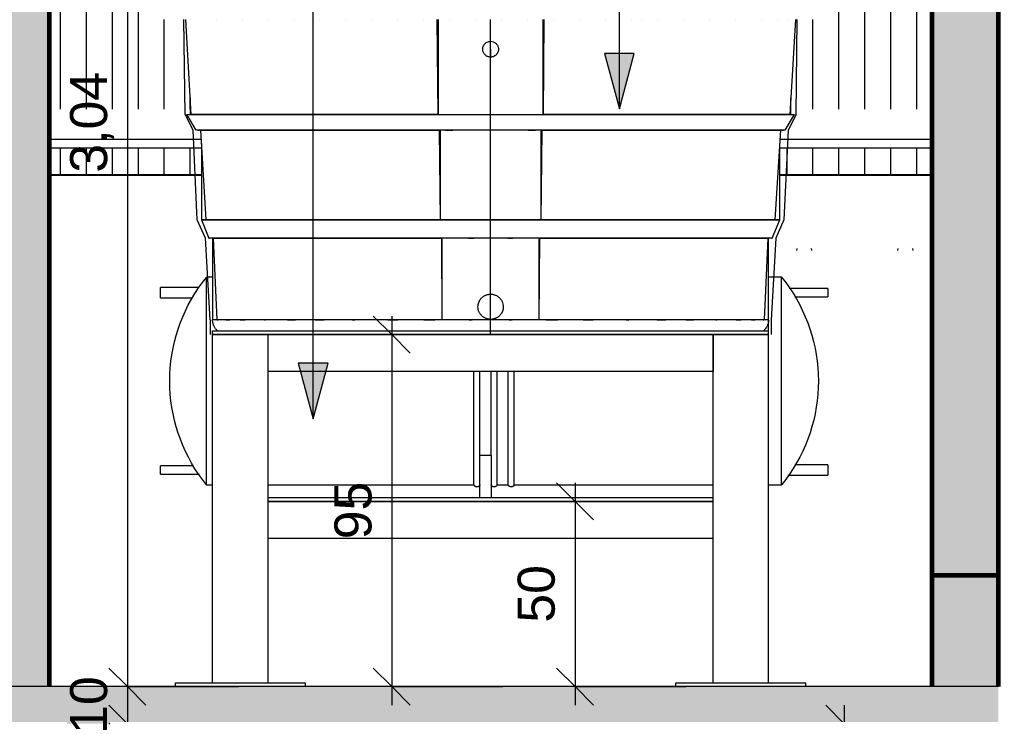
# Model space of a CAD drawing. Header units: millimetres. Extents: x -23833 to 62003, y -3000 to 6760.
# Drawn here: x -19220 to -16580, y 2925 to 4800 of the extents above; entities that cross this region are included whole.
import ezdxf

# ---------------------------------------------------------------- set-up
doc = ezdxf.new("R2010")
doc.units = ezdxf.units.MM
for name, color, linetype, lineweight in [('A-ANNO-DIMS', 211, 'Continuous', 9), ('A-ANNO-DIMS-50', 211, 'Continuous', 9), ('A-DETL-GENF', 92, 'Continuous', 9), ('A-DETL-THIN', 151, 'Continuous', 9), ('A-GENM', 13, 'Continuous', 9), ('A-GLAZ-CURT', 52, 'Continuous', 9), ('A-GLAZ-CWMG', 51, 'Continuous', 9), ('A-ROOF-PATT', 132, 'Continuous', 9), ('A-WALL', 113, 'Continuous', 25), ('A-WALL-PATT', 111, 'Continuous', 25), ('G-ANNO-TEXT', 231, 'Continuous', 9), ('P-PIPE', 3, 'Continuous', 9), ('P-SANR-FIXT', 6, 'Continuous', 9)]:
    doc.layers.add(name, color=color, linetype=linetype, lineweight=lineweight)
doc.styles.add('@Arial Unicode MS', font='ARIALUNI.TTF', dxfattribs={"height": 100})
doc.dimstyles.new('CRT_-__Metros_-_Linha_de_chamada_3_5_mm', dxfattribs={"dimscale": 304.8, "dimtxt": 100.584485, "dimasz": 0.328084, "dimexe": 0.164042, "dimexo": 0.0625, "dimgap": 0.082021, "dimtad": 1, "dimdec": 0, "dimlfac": 0.1, "dimdsep": 46, "dimtxsty": '@Arial Unicode MS', "dimblk1": 'OBLIQUE', "dimblk2": 'OBLIQUE', "dimsah": 1, "dimcen": 0.09, "dimdle": 0.164042, "dimazin": 0, "dimtfac": 1, "dimtdec": 4, "dimtix": 1, "dimtmove": 0, "dimatfit": 3, "dimfxl": 0.984252, "dimfxlon": 1, "dimtvp": 1, "dimtolj": 1, "dimtzin": 0, "dimarcsym": 2})
doc.dimstyles.new('CRT_-__Metros_-_Linha_de_chamada_3_5_mm_1', dxfattribs={"dimscale": 304.8, "dimtxt": 100.584485, "dimasz": 0.328084, "dimexe": 0.164042, "dimexo": 0.0625, "dimgap": 0.082021, "dimtad": 1, "dimlfac": 0.001, "dimrnd": 0.01, "dimzin": 0, "dimdsep": 46, "dimtxsty": '@Arial Unicode MS', "dimblk1": 'OBLIQUE', "dimblk2": 'OBLIQUE', "dimsah": 1, "dimcen": 0.09, "dimdle": 0.164042, "dimazin": 0, "dimtfac": 1, "dimtdec": 4, "dimtix": 1, "dimtmove": 0, "dimatfit": 3, "dimfxl": 0.984252, "dimfxlon": 1, "dimtvp": 1, "dimtolj": 1, "dimtzin": 0, "dimarcsym": 2})
doc.dimstyles.new('CRT_-__Metros_-_Linha_de_chamada_3_5_mm_2', dxfattribs={"dimscale": 304.8, "dimtxt": 100.584485, "dimasz": 0.328084, "dimexe": 0.164042, "dimexo": 0.0625, "dimgap": 0.082021, "dimtad": 1, "dimlfac": 0.001, "dimrnd": 0.01, "dimzin": 0, "dimdsep": 46, "dimtxsty": '@Arial Unicode MS', "dimblk1": 'OBLIQUE', "dimblk2": 'OBLIQUE', "dimsah": 1, "dimcen": 0.09, "dimdle": 0.164042, "dimazin": 0, "dimtfac": 1, "dimtdec": 4, "dimtix": 1, "dimtmove": 2, "dimatfit": 3, "dimfxl": 0.984252, "dimfxlon": 1, "dimtvp": 1, "dimtolj": 1, "dimtzin": 0, "dimarcsym": 2})

# ---------------------------------------------------------------- blocks, each defined once
blk = doc.blocks.new('CRT_HDR_CXD_Caixa d_água Tigre-completa - Caixa com Tampa - 1500 L-2524380-A')
at = {"layer": 'P-SANR-FIXT'}
for p, q in [((-18774, 4544), (-18776.8, 4800)), ((-18757.2, 4544), (-18772, 4800)), ((-18094.6, 4800), (-18092, 4544)), ((-18090.3, 4544), (-18090.3, 4800)), ((-17949.7, 4544), (-17949.7, 4800)), ((-17809, 4800), (-17809, 4544)), ((-17807.3, 4544), (-17804.7, 4800)), ((-17543.7, 4800), (-17543.4, 4800)), ((-17175.5, 4800), (-17175.5, 4800)), ((-17127.3, 4800), (-17142.1, 4544)), ((-17125.3, 4544), (-17122.5, 4800)), ((-17949.7, 4698.8), (-17949.7, 4741.3)), ((-18759.7, 4589), (-18759.7, 4544)), ((-17139.7, 4544), (-17139.7, 4589)), ((-18752, 4502), (-18774, 4544)), ((-18769.7, 4544), (-18744.7, 4502)), ((-18769.7, 4544), (-18757.2, 4544)), ((-18765.2, 4544), (-18763.9, 4544)), ((-18757.2, 4544), (-18092, 4544)), ((-18092, 4544), (-18757.2, 4544)), ((-18750.2, 4544), (-18741.8, 4544)), ((-18716.8, 4544), (-18708.2, 4544)), ((-18662.6, 4544), (-18649.3, 4544)), ((-18605, 4544), (-18582.9, 4544)), ((-18534.7, 4544), (-18509.8, 4544)), ((-18445, 4544), (-18428.9, 4544)), ((-18340.6, 4544), (-18315.4, 4544)), ((-18245.1, 4544), (-18211.2, 4544)), ((-18141.8, 4544), (-18108.3, 4544)), ((-18092, 4544), (-17949.7, 4544)), ((-18012.1, 4544), (-17995.4, 4544)), ((-17949.7, 4544), (-17807.3, 4544)), ((-17949.7, 4502), (-17949.7, 4544)), ((-17903.9, 4544), (-17887.2, 4544)), ((-17807.3, 4544), (-17142.1, 4544)), ((-17142.1, 4544), (-17807.3, 4544)), ((-17791, 4544), (-17757.5, 4544)), ((-17688.1, 4544), (-17654.3, 4544)), ((-17583.7, 4544), (-17558.7, 4544)), ((-17470.4, 4544), (-17454.3, 4544)), ((-17389.5, 4544), (-17364.6, 4544)), ((-17316.4, 4544), (-17294.3, 4544)), ((-17250, 4544), (-17236.7, 4544)), ((-17191.1, 4544), (-17182.5, 4544)), ((-17157.5, 4544), (-17149.1, 4544)), ((-17154.7, 4502), (-17129.7, 4544)), ((-17125.3, 4544), (-17147.3, 4502)), ((-17142.1, 4544), (-17129.7, 4544)), ((-17135.4, 4544), (-17134.1, 4544)), ((-18741, 4260), (-18752, 4502)), ((-18744.4, 4502), (-18744.4, 4502)), ((-18732.6, 4502), (-18743.3, 4502)), ((-18739.6, 4502), (-18735.3, 4502)), ((-18087.7, 4502), (-18732.6, 4502)), ((-18732.6, 4502), (-18087.7, 4502)), ((-18732.6, 4502), (-18717.8, 4260)), ((-18677.1, 4502), (-18663.8, 4502)), ((-18628.5, 4502), (-18610.1, 4502)), ((-18562.7, 4502), (-18546.9, 4502)), ((-18474.4, 4502), (-18455.8, 4502)), ((-18392.1, 4502), (-18363.4, 4502)), ((-18298.9, 4502), (-18270.3, 4502)), ((-17949.7, 4502), (-18087.7, 4502)), ((-18085.1, 4260), (-18087.7, 4502)), ((-18085.1, 4260), (-18085.1, 4502)), ((-18071.1, 4502), (-18051.1, 4502)), ((-17811.6, 4502), (-17949.7, 4502)), ((-17949.7, 4260), (-17949.7, 4502)), ((-17848.2, 4502), (-17828.2, 4502)), ((-17811.6, 4502), (-17814.2, 4260)), ((-17814.2, 4502), (-17814.2, 4260)), ((-17166.7, 4502), (-17811.6, 4502)), ((-17811.6, 4502), (-17166.7, 4502)), ((-17629, 4502), (-17600.4, 4502)), ((-17535.9, 4502), (-17507.2, 4502)), ((-17443.5, 4502), (-17424.9, 4502)), ((-17352.4, 4502), (-17336.6, 4502)), ((-17289.2, 4502), (-17270.8, 4502)), ((-17235.5, 4502), (-17222.2, 4502)), ((-17181.5, 4260), (-17166.7, 4502)), ((-17156, 4502), (-17166.7, 4502)), ((-17164, 4502), (-17159.7, 4502)), ((-17147.3, 4502), (-17158.3, 4260)), ((-17154.9, 4502), (-17154.9, 4502)), ((-18729.7, 4466), (-18729.7, 4260)), ((-17169.7, 4260), (-17169.7, 4466)), ((-18719, 4210), (-18741, 4260)), ((-18729.7, 4260), (-18709.7, 4210)), ((-18729.5, 4260), (-18729.5, 4260)), ((-18717.8, 4260), (-18728.3, 4260)), ((-18728.3, 4260), (-18717.8, 4260)), ((-18724.7, 4260), (-18720.1, 4260)), ((-18085.1, 4260), (-18717.8, 4260)), ((-18717.8, 4260), (-18085.1, 4260)), ((-18663.4, 4260), (-18650.3, 4260)), ((-18615.7, 4260), (-18597.7, 4260)), ((-18551.1, 4260), (-18535.6, 4260)), ((-18464.5, 4260), (-18446.3, 4260)), ((-18383.8, 4260), (-18355.6, 4260)), ((-18292.3, 4260), (-18264.3, 4260)), ((-18017.7, 4260), (-18085.1, 4260)), ((-18085.1, 4260), (-18017.6, 4260)), ((-18068.8, 4260), (-18049.2, 4260)), ((-17949.7, 4260), (-18017.6, 4260)), ((-18017.6, 4260), (-17949.7, 4260)), ((-17881.7, 4260), (-17949.7, 4260)), ((-17949.7, 4260), (-17881.7, 4260)), ((-17949.7, 4210), (-17949.7, 4260)), ((-17881.7, 4260), (-17814.2, 4260)), ((-17814.2, 4260), (-17881.6, 4260)), ((-17850.1, 4260), (-17830.5, 4260)), ((-17181.5, 4260), (-17814.2, 4260)), ((-17814.2, 4260), (-17181.5, 4260)), ((-17635.1, 4260), (-17607, 4260)), ((-17543.7, 4260), (-17515.5, 4260)), ((-17453, 4260), (-17434.8, 4260)), ((-17363.7, 4260), (-17348.2, 4260)), ((-17301.6, 4260), (-17283.6, 4260)), ((-17249, 4260), (-17235.9, 4260)), ((-17189.7, 4210), (-17169.7, 4260)), ((-17171, 4260), (-17181.5, 4260)), ((-17181.5, 4260), (-17171, 4260)), ((-17158.3, 4260), (-17180.3, 4210)), ((-17179.2, 4260), (-17174, 4260)), ((-17171, 4260), (-17171, 4260)), ((-17169.9, 4260), (-17169.9, 4260)), ((-18706.6, 3990), (-18719, 4210)), ((-18709.6, 4210), (-18708.9, 4210)), ((-18698.1, 4210), (-18708.4, 4210)), ((-18699.7, 4210), (-18699.7, 3990)), ((-18678.9, 4210), (-18698.1, 4210)), ((-18698.1, 4210), (-18678.9, 4210)), ((-18698.1, 4210), (-18688.3, 3990)), ((-18697, 4210), (-18694.7, 4210)), ((-18650.6, 4210), (-18678.9, 4210)), ((-18678.9, 4210), (-18650.6, 4210)), ((-18673.1, 4210), (-18662.8, 4210)), ((-18613.8, 4210), (-18650.6, 4210)), ((-18650.6, 4210), (-18613.8, 4210)), ((-18634.2, 4210), (-18620.8, 4210)), ((-18568.7, 4210), (-18613.8, 4210)), ((-18613.8, 4210), (-18568.7, 4210)), ((-18516.1, 4210), (-18568.7, 4210)), ((-18568.7, 4210), (-18516.1, 4210)), ((-18567.8, 4210), (-18565.3, 4210)), ((-18456.4, 4210), (-18516.1, 4210)), ((-18516.1, 4210), (-18456.4, 4210)), ((-18504.7, 4210), (-18483.4, 4210)), ((-18390.5, 4210), (-18456.4, 4210)), ((-18456.4, 4210), (-18390.5, 4210)), ((-18429, 4210), (-18404.7, 4210)), ((-18319.2, 4210), (-18390.5, 4210)), ((-18390.5, 4210), (-18319.2, 4210)), ((-18327.8, 4210), (-18320.6, 4210)), ((-18243.3, 4210), (-18319.2, 4210)), ((-18319.2, 4210), (-18243.3, 4210)), ((-18163.8, 4210), (-18243.3, 4210)), ((-18243.3, 4210), (-18163.8, 4210)), ((-18230.3, 4210), (-18202.9, 4210)), ((-18081.6, 4210), (-18163.8, 4210)), ((-18163.8, 4210), (-18081.6, 4210)), ((-18132.6, 4210), (-18101.7, 4210)), ((-17949.7, 4210), (-18081.6, 4210)), ((-18079.9, 3990), (-18081.6, 4210)), ((-18079.9, 3990), (-18079.9, 4210)), ((-18009, 4210), (-17996.1, 4210)), ((-17817.7, 4210), (-17949.7, 4210)), ((-17949.7, 3990), (-17949.7, 4210)), ((-17903.2, 4210), (-17890.3, 4210)), ((-17817.7, 4210), (-17819.4, 3990)), ((-17819.4, 4210), (-17819.4, 3990)), ((-17735.5, 4210), (-17817.7, 4210)), ((-17817.7, 4210), (-17735.5, 4210)), ((-17797.6, 4210), (-17766.7, 4210)), ((-17656, 4210), (-17735.5, 4210)), ((-17735.5, 4210), (-17656, 4210)), ((-17696.4, 4210), (-17669, 4210)), ((-17580.2, 4210), (-17656, 4210)), ((-17656, 4210), (-17580.1, 4210)), ((-17508.8, 4210), (-17580.1, 4210)), ((-17580.1, 4210), (-17508.8, 4210)), ((-17578.7, 4210), (-17571.5, 4210)), ((-17442.9, 4210), (-17508.8, 4210)), ((-17508.8, 4210), (-17442.9, 4210)), ((-17494.6, 4210), (-17470.3, 4210)), ((-17383.3, 4210), (-17442.9, 4210)), ((-17442.9, 4210), (-17383.2, 4210)), ((-17415.9, 4210), (-17394.6, 4210)), ((-17330.6, 4210), (-17383.2, 4210)), ((-17383.2, 4210), (-17330.6, 4210)), ((-17334.3, 4210), (-17331.6, 4210)), ((-17285.5, 4210), (-17330.6, 4210)), ((-17330.6, 4210), (-17285.5, 4210)), ((-17248.7, 4210), (-17285.5, 4210)), ((-17285.5, 4210), (-17248.7, 4210)), ((-17278.5, 4210), (-17265.1, 4210)), ((-17220.4, 4210), (-17248.7, 4210)), ((-17248.7, 4210), (-17220.4, 4210)), ((-17236.5, 4210), (-17226.2, 4210)), ((-17201.2, 4210), (-17220.4, 4210)), ((-17220.4, 4210), (-17201.2, 4210)), ((-17211, 3990), (-17201.2, 4210)), ((-17204.6, 4210), (-17202.3, 4210)), ((-17190.9, 4210), (-17201.2, 4210)), ((-17199.7, 3990), (-17199.7, 4210)), ((-17180.3, 4210), (-17192.4, 3990)), ((-17190.5, 4210), (-17189.7, 4210)), ((-18706.6, 3990), (-18706.6, 3950)), ((-18699.1, 3990), (-18699.7, 3990)), ((-18699.2, 3990), (-18698.9, 3990)), ((-18697.5, 3990), (-18698.4, 3990)), ((-18688.3, 3990), (-18696.8, 3990)), ((-18669.3, 3990), (-18688.3, 3990)), ((-18669.3, 3990), (-18688.3, 3990)), ((-18688, 3990), (-18684.9, 3990)), ((-18641.4, 3990), (-18669.3, 3990)), ((-18641.4, 3990), (-18669.3, 3990)), ((-18663.5, 3990), (-18653.4, 3990)), ((-18605, 3990), (-18641.4, 3990)), ((-18605, 3990), (-18641.4, 3990)), ((-18625.2, 3990), (-18612, 3990)), ((-18560.6, 3990), (-18605, 3990)), ((-18560.6, 3990), (-18605, 3990)), ((-18508.6, 3990), (-18560.6, 3990)), ((-18508.6, 3990), (-18560.6, 3990)), ((-18559.6, 3990), (-18556.9, 3990)), ((-18449.7, 3990), (-18508.6, 3990)), ((-18449.7, 3990), (-18508.6, 3990)), ((-18497.4, 3990), (-18476.3, 3990)), ((-18384.7, 3990), (-18449.7, 3990)), ((-18384.7, 3990), (-18449.7, 3990)), ((-18422.7, 3990), (-18398.7, 3990)), ((-18314.3, 3990), (-18384.7, 3990)), ((-18314.3, 3990), (-18384.7, 3990)), ((-18322.8, 3990), (-18315.7, 3990)), ((-18239.4, 3990), (-18314.3, 3990)), ((-18239.4, 3990), (-18314.3, 3990)), ((-18161, 3990), (-18239.4, 3990)), ((-18161, 3990), (-18239.4, 3990)), ((-18226.6, 3990), (-18199.6, 3990)), ((-18079.9, 3990), (-18161, 3990)), ((-18079.9, 3990), (-18160.9, 3990)), ((-18130.2, 3990), (-18099.7, 3990)), ((-18001.9, 3990), (-18079.9, 3990)), ((-18007.9, 3990), (-17999.5, 3990)), ((-17978.7, 3990), (-18002, 3990)), ((-17949.7, 3990), (-17978.7, 3990)), ((-17920.6, 3990), (-17949.7, 3990)), ((-17949.7, 3950), (-17949.7, 3990)), ((-17897.3, 3990), (-17920.6, 3990)), ((-17899.8, 3990), (-17891.4, 3990)), ((-17819.4, 3990), (-17897.4, 3990)), ((-17738.4, 3990), (-17819.4, 3990)), ((-17738.4, 3990), (-17819.4, 3990)), ((-17799.6, 3990), (-17769.1, 3990)), ((-17659.9, 3990), (-17738.4, 3990)), ((-17659.9, 3990), (-17738.3, 3990)), ((-17699.7, 3990), (-17672.7, 3990)), ((-17585, 3990), (-17659.9, 3990)), ((-17585, 3990), (-17659.9, 3990)), ((-17514.6, 3990), (-17585, 3990)), ((-17514.6, 3990), (-17585, 3990)), ((-17584.2, 3990), (-17576.5, 3990)), ((-17449.6, 3990), (-17514.6, 3990)), ((-17449.6, 3990), (-17514.6, 3990)), ((-17500.6, 3990), (-17476.6, 3990)), ((-17390.7, 3990), (-17449.6, 3990)), ((-17390.7, 3990), (-17449.6, 3990)), ((-17423, 3990), (-17401.9, 3990)), ((-17338.7, 3990), (-17390.7, 3990)), ((-17294.3, 3990), (-17390.7, 3990)), ((-17342.4, 3990), (-17339.7, 3990)), ((-17294.3, 3990), (-17338.7, 3990)), ((-17257.9, 3990), (-17294.3, 3990)), ((-17257.9, 3990), (-17294.3, 3990)), ((-17287.3, 3990), (-17274.1, 3990)), ((-17230, 3990), (-17257.9, 3990)), ((-17230, 3990), (-17257.9, 3990)), ((-17245.9, 3990), (-17235.8, 3990)), ((-17211, 3990), (-17230, 3990)), ((-17211, 3990), (-17230, 3990)), ((-17214.4, 3990), (-17212.1, 3990)), ((-17202.5, 3990), (-17211, 3990)), ((-17200.9, 3990), (-17201.8, 3990)), ((-17200.4, 3990), (-17200.2, 3990)), ((-17199.7, 3990), (-17200.2, 3990)), ((-17192.4, 3990), (-17192.4, 3950)), ((-18658.7, 3950), (-18659.6, 3950)), ((-17237.6, 3950.1), (-17239.2, 3950))]:
    blk.add_line(p, q, dxfattribs=at)
at = {"layer": 'P-SANR-FIXT', "flags": 128}
for points in [[(-18686.1, 3960), (-18687.2, 3961), (-18688.3, 3962.1), (-18689.4, 3963.3), (-18690.5, 3964.5), (-18691.5, 3965.8), (-18692.4, 3967.1), (-18693.3, 3968.4), (-18694.1, 3969.8), (-18694.9, 3971.1), (-18695.7, 3972.6), (-18696.3, 3974), (-18696.9, 3975.5), (-18697.5, 3977), (-18698, 3978.5), (-18698.4, 3980.1), (-18698.8, 3981.6), (-18699.1, 3983.2), (-18699.3, 3984.8), (-18699.5, 3986.4), (-18699.6, 3988), (-18699.6, 3989.6), (-18699.7, 3990)], [(-17199.7, 3990), (-17199.7, 3988.4), (-17199.8, 3986.8), (-17199.9, 3985.2), (-17200.2, 3983.6), (-17200.4, 3982.1), (-17200.8, 3980.5), (-17201.2, 3978.9), (-17201.7, 3977.4), (-17202.2, 3975.9), (-17202.8, 3974.4), (-17203.5, 3973), (-17204.2, 3971.5), (-17204.9, 3970.1), (-17205.8, 3968.8), (-17206.6, 3967.4), (-17207.6, 3966.1), (-17208.5, 3964.8), (-17209.6, 3963.6), (-17210.7, 3962.4), (-17211.8, 3961.3), (-17213, 3960.2)], [(-17240.6, 3950), (-17239.7, 3950), (-17239.7, 3950)]]:
    blk.add_lwpolyline(points, dxfattribs=at)
at = {"layer": 'P-SANR-FIXT'}
for points, knots in [([(-17949.7, 4698.8), (-17950.9, 4698.8), (-17953.4, 4699), (-17956.9, 4699.9), (-17960.3, 4701.5), (-17963.4, 4703.6), (-17966, 4706.3), (-17968.2, 4709.3), (-17969.7, 4712.7), (-17970.6, 4715.9), (-17970.9, 4718.6), (-17970.9, 4721.7), (-17970.3, 4725.5), (-17968.9, 4729.2), (-17967.4, 4731.8), (-17966, 4733.7), (-17964.3, 4735.4), (-17962.1, 4737.4), (-17957.3, 4740.3), (-17952.9, 4741.2), (-17949.7, 4741.3)], [0, 0, 0, 0, 0.055556, 0.111111, 0.166667, 0.222222, 0.277778, 0.333333, 0.388889, 0.444444, 0.479167, 0.513889, 0.583333, 0.652778, 0.6875, 0.722222, 0.756944, 0.791667, 0.861111, 1, 1, 1, 1]), ([(-17949.7, 4741.3), (-17947.1, 4741.2), (-17943.5, 4740.6), (-17939, 4738.5), (-17935.9, 4736.4), (-17933.3, 4733.7), (-17931.1, 4730.7), (-17929.6, 4727.3), (-17928.7, 4724.1), (-17928.4, 4721.4), (-17928.4, 4718.3), (-17929, 4714.5), (-17930.4, 4710.8), (-17931.9, 4708.2), (-17933.3, 4706.3), (-17934.9, 4704.6), (-17937.2, 4702.6), (-17942, 4699.7), (-17946.4, 4698.8), (-17949.7, 4698.8)], [0, 0, 0, 0, 0.111111, 0.166667, 0.222222, 0.277778, 0.333333, 0.388889, 0.444444, 0.479167, 0.513889, 0.583333, 0.652778, 0.6875, 0.722222, 0.756944, 0.791667, 0.861111, 1, 1, 1, 1]), ([(-17983.7, 4025), (-17983.6, 4027.1), (-17983.3, 4031.1), (-17981.8, 4036.7), (-17979.7, 4041.2), (-17977.5, 4044.5), (-17975.7, 4046.9), (-17973.7, 4049), (-17971.5, 4051.1), (-17969.2, 4052.9), (-17966.7, 4054.5), (-17964.1, 4055.8), (-17961.3, 4057), (-17958.4, 4057.9), (-17955.3, 4058.6), (-17951.9, 4059), (-17948.1, 4059), (-17944.5, 4058.7), (-17939.7, 4057.7), (-17934.9, 4055.8), (-17930.8, 4053.3), (-17927.8, 4051.1), (-17925, 4048.5), (-17921.9, 4044.9), (-17917.2, 4037.2), (-17915.7, 4030.1), (-17915.7, 4025)], [0, 0, 0, 0, 0.055556, 0.111111, 0.166667, 0.194444, 0.222222, 0.25, 0.277778, 0.305556, 0.333333, 0.361111, 0.388889, 0.416667, 0.444444, 0.479167, 0.513889, 0.548611, 0.583333, 0.652778, 0.6875, 0.722222, 0.756944, 0.791667, 0.861111, 1, 1, 1, 1]), ([(-17915.7, 4025), (-17915.7, 4022.9), (-17916, 4018.9), (-17917.5, 4013.3), (-17919.6, 4008.8), (-17921.8, 4005.4), (-17923.6, 4003.1), (-17925.6, 4001), (-17927.8, 3998.9), (-17930.2, 3997.1), (-17932.6, 3995.5), (-17935.2, 3994.2), (-17938, 3993), (-17940.9, 3992.1), (-17944, 3991.4), (-17947.4, 3991), (-17951.2, 3991), (-17954.9, 3991.3), (-17959.6, 3992.3), (-17964.4, 3994.2), (-17968.5, 3996.7), (-17971.5, 3998.9), (-17974.3, 4001.5), (-17977.4, 4005.2), (-17982.1, 4012.8), (-17983.6, 4019.9), (-17983.7, 4025)], [0, 0, 0, 0, 0.055556, 0.111111, 0.166667, 0.194444, 0.222222, 0.25, 0.277778, 0.305556, 0.333333, 0.361111, 0.388889, 0.416667, 0.444444, 0.479167, 0.513889, 0.548611, 0.583333, 0.652778, 0.6875, 0.722222, 0.756944, 0.791667, 0.861111, 1, 1, 1, 1])]:
    blk.add_open_spline(points, degree=3, knots=knots, dxfattribs=at)
blk = doc.blocks.new('Torneira Boia - Agua Fria - MEP -Tigre - 1_2_-2524115-A')
at = {"layer": 'P-SANR-FIXT'}
for p, q in [((-17949.7, 4720), (-17949.7, 4702.4)), ((-17949.7, 4702.4), (-17949.7, 4698.8))]:
    blk.add_line(p, q, dxfattribs=at)
blk = doc.blocks.new('Adaptador com Registro - Agua Fria_Soldavel - MEP - Tigre - Standard-3278880-A')
at = {"layer": 'P-PIPE'}
blk.add_line((-17949.650772, 4025), (-17949.650772, 4083.55), dxfattribs=at)
blk = doc.blocks.new('CRT_HDR_AQC_Boiler-completo - Boiler 300 Litros-3281018-A')
at = {"layer": 'P-SANR-FIXT', "color": 55}
for p, q in [((-18699, 4104.6), (-18716, 4104.6)), ((-18716, 3544.6), (-18716, 4104.6)), ((-17164.6, 4104.6), (-17199.6, 4104.6)), ((-17199.6, 3544.6), (-17199.6, 4104.6)), ((-17164.6, 3544.6), (-17164.6, 4104.6)), ((-18735.4, 4077), (-18840.3, 4077)), ((-18840.3, 4063), (-18840.3, 4077)), ((-17040.3, 4074), (-17144.1, 4074)), ((-17040.3, 4074), (-17144.1, 4074)), ((-17040.3, 4074), (-17040.3, 4073.6)), ((-17040.3, 4073.6), (-17040.3, 4072.5)), ((-17040.3, 4072.5), (-17040.3, 4070.8)), ((-17040.3, 4072.5), (-17040.3, 4070.8)), ((-17040.3, 4070.8), (-17040.3, 4068.5)), ((-17040.3, 4070.8), (-17040.3, 4068.5)), ((-17040.3, 4068.5), (-17040.3, 4065.9)), ((-17040.3, 4068.5), (-17040.3, 4065.9)), ((-18840.3, 4049), (-18840.3, 4063)), ((-18840.3, 4049), (-18753.4, 4049)), ((-17128.5, 4052), (-17040.3, 4052)), ((-17128.5, 4052), (-17040.3, 4052)), ((-17040.3, 4065.8), (-17040.3, 4063)), ((-17040.3, 4065.8), (-17040.3, 4063)), ((-17040.3, 4063), (-17040.3, 4060.2)), ((-17040.3, 4063), (-17040.3, 4060.2)), ((-17040.3, 4060.2), (-17040.3, 4057.5)), ((-17040.3, 4060.2), (-17040.3, 4057.5)), ((-17040.3, 4057.5), (-17040.3, 4055.2)), ((-17040.3, 4057.5), (-17040.3, 4055.2)), ((-17040.3, 4055.2), (-17040.3, 4053.5)), ((-17040.3, 4055.2), (-17040.3, 4053.5)), ((-17040.3, 4053.5), (-17040.3, 4052.4)), ((-17040.3, 4052.4), (-17040.3, 4052)), ((-17994.6, 3544.6), (-17994.6, 3850)), ((-17978.4, 3622.7), (-17978.4, 3850)), ((-17948.4, 3622.7), (-17948.4, 3850)), ((-17932.2, 3544.6), (-17932.2, 3850)), ((-17902.2, 3544.6), (-17902.2, 3850)), ((-17886, 3544.6), (-17886, 3850)), ((-17978.4, 3510), (-17978.4, 3623.7)), ((-17948.4, 3623.7), (-17978.4, 3623.7)), ((-17948.4, 3623.7), (-17948.4, 3510)), ((-18750.8, 3595.5), (-18840.3, 3595.5)), ((-18840.3, 3584.5), (-18840.3, 3595.5)), ((-17040.3, 3598.5), (-17128.3, 3598.5)), ((-17040.3, 3598.5), (-17040.3, 3584.5)), ((-18840.3, 3573.5), (-18840.3, 3584.5)), ((-18840.3, 3573.5), (-18735.2, 3573.5)), ((-17147.6, 3570.5), (-17040.3, 3570.5)), ((-17040.3, 3584.5), (-17040.3, 3570.5)), ((-18716, 3544.6), (-18699.7, 3544.6)), ((-18549.7, 3544.6), (-17994.6, 3544.6)), ((-17932.2, 3544.6), (-17902.2, 3544.6)), ((-17886, 3544.6), (-17349.7, 3544.6)), ((-17199.6, 3544.6), (-17199.7, 3544.3)), ((-17199.6, 3544.6), (-17164.6, 3544.6))]:
    blk.add_line(p, q, dxfattribs=at)
at = {"layer": 'P-SANR-FIXT', "color": 55, "flags": 128}
for points in [[(-18815.3, 3824.6), (-18814.9, 3842.4), (-18813.9, 3860.2), (-18812.1, 3877.9), (-18809.6, 3895.5), (-18806.4, 3913), (-18802.6, 3930.3), (-18798, 3947.5), (-18792.7, 3964.5), (-18786.8, 3981.2), (-18780.2, 3997.8), (-18773, 4014), (-18765.1, 4029.9), (-18756.5, 4045.5), (-18747.4, 4060.8), (-18737.7, 4075.7), (-18727.3, 4090.1), (-18716.4, 4104.2), (-18716, 4104.6)], [(-17200.2, 4106.2), (-17200.1, 4105.9), (-17199.9, 4105.6), (-17199.8, 4105.3), (-17199.7, 4105), (-17199.6, 4104.7), (-17199.6, 4104.6)], [(-17164.6, 4104.6), (-17153.6, 4090.6), (-17143.3, 4076.2), (-17133.5, 4061.3), (-17124.4, 4046.1), (-17115.8, 4030.5), (-17107.9, 4014.5), (-17100.6, 3998.3), (-17094, 3981.8), (-17088.1, 3965.1), (-17082.8, 3948.1), (-17078.2, 3930.9), (-17074.3, 3913.6), (-17071.1, 3896.1), (-17068.6, 3878.5), (-17066.8, 3860.8), (-17065.7, 3843), (-17065.3, 3825.3), (-17065.3, 3824.6)], [(-18716, 3544.6), (-18727, 3558.7), (-18737.3, 3573.1), (-18747.1, 3588), (-18756.2, 3603.2), (-18764.8, 3618.8), (-18772.7, 3634.7), (-18780, 3651), (-18786.6, 3667.5), (-18792.5, 3684.2), (-18797.8, 3701.2), (-18802.4, 3718.4), (-18806.3, 3735.7), (-18809.5, 3753.2), (-18812, 3770.8), (-18813.8, 3788.5), (-18814.9, 3806.3), (-18815.3, 3824), (-18815.3, 3824.6)], [(-17065.3, 3824.6), (-17065.7, 3806.9), (-17066.7, 3789.1), (-17068.5, 3771.4), (-17071, 3753.8), (-17074.2, 3736.3), (-17078, 3719), (-17082.6, 3701.8), (-17087.9, 3684.8), (-17093.8, 3668), (-17100.4, 3651.5), (-17107.6, 3635.3), (-17115.5, 3619.4), (-17124.1, 3603.8), (-17133.2, 3588.5), (-17142.9, 3573.6), (-17153.3, 3559.2), (-17164.2, 3545.1), (-17164.6, 3544.6)], [(-17978.4, 3544.6), (-17978.5, 3544.3), (-17978.6, 3544), (-17978.8, 3543.7), (-17978.9, 3543.4), (-17979.1, 3543.1), (-17979.2, 3542.8), (-17979.4, 3542.5), (-17979.6, 3542.2), (-17979.8, 3542), (-17980, 3541.7), (-17980.3, 3541.4), (-17980.5, 3541.2), (-17980.8, 3541), (-17981, 3540.7), (-17981.3, 3540.5), (-17981.6, 3540.3), (-17981.8, 3540.1), (-17982.1, 3539.9), (-17982.4, 3539.8), (-17982.7, 3539.6), (-17983, 3539.5), (-17983.3, 3539.3), (-17983.7, 3539.2), (-17984, 3539.1), (-17984.3, 3539), (-17984.6, 3538.9), (-17985, 3538.9), (-17985.3, 3538.8), (-17985.6, 3538.8), (-17986, 3538.7), (-17986.3, 3538.7), (-17986.7, 3538.7), (-17987, 3538.7), (-17987.3, 3538.8), (-17987.7, 3538.8), (-17988, 3538.9), (-17988.3, 3538.9), (-17988.7, 3539), (-17989, 3539.1), (-17989.3, 3539.2), (-17989.6, 3539.3), (-17990, 3539.5), (-17990.3, 3539.6), (-17990.6, 3539.8), (-17990.9, 3539.9), (-17991.2, 3540.1), (-17991.4, 3540.3), (-17991.7, 3540.5), (-17992, 3540.7), (-17992.2, 3541), (-17992.5, 3541.2), (-17992.7, 3541.4), (-17992.9, 3541.7), (-17993.2, 3541.9), (-17993.4, 3542.2), (-17993.6, 3542.5), (-17993.7, 3542.8), (-17993.9, 3543.1), (-17994.1, 3543.4), (-17994.2, 3543.7), (-17994.4, 3544), (-17994.5, 3544.3), (-17994.6, 3544.6), (-17994.6, 3544.6)], [(-17932.2, 3544.6), (-17932.3, 3544.3), (-17932.4, 3544), (-17932.6, 3543.7), (-17932.7, 3543.4), (-17932.9, 3543.1), (-17933, 3542.8), (-17933.2, 3542.5), (-17933.4, 3542.2), (-17933.6, 3542), (-17933.8, 3541.7), (-17934.1, 3541.4), (-17934.3, 3541.2), (-17934.6, 3541), (-17934.8, 3540.7), (-17935.1, 3540.5), (-17935.4, 3540.3), (-17935.6, 3540.1), (-17935.9, 3539.9), (-17936.2, 3539.8), (-17936.5, 3539.6), (-17936.8, 3539.5), (-17937.1, 3539.3), (-17937.5, 3539.2), (-17937.8, 3539.1), (-17938.1, 3539), (-17938.4, 3538.9), (-17938.8, 3538.9), (-17939.1, 3538.8), (-17939.4, 3538.8), (-17939.8, 3538.7), (-17940.1, 3538.7), (-17940.5, 3538.7), (-17940.8, 3538.7), (-17941.1, 3538.8), (-17941.5, 3538.8), (-17941.8, 3538.9), (-17942.1, 3538.9), (-17942.5, 3539), (-17942.8, 3539.1), (-17943.1, 3539.2), (-17943.4, 3539.3), (-17943.8, 3539.5), (-17944.1, 3539.6), (-17944.4, 3539.8), (-17944.7, 3539.9), (-17945, 3540.1), (-17945.2, 3540.3), (-17945.5, 3540.5), (-17945.8, 3540.7), (-17946, 3541), (-17946.3, 3541.2), (-17946.5, 3541.4), (-17946.7, 3541.7), (-17947, 3541.9), (-17947.2, 3542.2), (-17947.4, 3542.5), (-17947.5, 3542.8), (-17947.7, 3543.1), (-17947.9, 3543.4), (-17948, 3543.7), (-17948.2, 3544), (-17948.3, 3544.3), (-17948.4, 3544.6)], [(-17886, 3544.6), (-17886.1, 3544.3), (-17886.2, 3544), (-17886.4, 3543.7), (-17886.5, 3543.4), (-17886.7, 3543.1), (-17886.8, 3542.8), (-17887, 3542.5), (-17887.2, 3542.2), (-17887.4, 3542), (-17887.6, 3541.7), (-17887.9, 3541.4), (-17888.1, 3541.2), (-17888.4, 3541), (-17888.6, 3540.7), (-17888.9, 3540.5), (-17889.1, 3540.3), (-17889.4, 3540.1), (-17889.7, 3539.9), (-17890, 3539.8), (-17890.3, 3539.6), (-17890.6, 3539.5), (-17890.9, 3539.3), (-17891.3, 3539.2), (-17891.6, 3539.1), (-17891.9, 3539), (-17892.2, 3538.9), (-17892.6, 3538.9), (-17892.9, 3538.8), (-17893.2, 3538.8), (-17893.6, 3538.7), (-17893.9, 3538.7), (-17894.3, 3538.7), (-17894.6, 3538.7), (-17894.9, 3538.8), (-17895.3, 3538.8), (-17895.6, 3538.9), (-17895.9, 3538.9), (-17896.3, 3539), (-17896.6, 3539.1), (-17896.9, 3539.2), (-17897.2, 3539.3), (-17897.6, 3539.5), (-17897.9, 3539.6), (-17898.2, 3539.8), (-17898.5, 3539.9), (-17898.8, 3540.1), (-17899, 3540.3), (-17899.3, 3540.5), (-17899.6, 3540.7), (-17899.8, 3541), (-17900.1, 3541.2), (-17900.3, 3541.4), (-17900.5, 3541.7), (-17900.8, 3541.9), (-17901, 3542.2), (-17901.2, 3542.5), (-17901.3, 3542.8), (-17901.5, 3543.1), (-17901.7, 3543.4), (-17901.8, 3543.7), (-17902, 3544), (-17902.1, 3544.3), (-17902.2, 3544.6), (-17902.2, 3544.6)]]:
    blk.add_lwpolyline(points, dxfattribs=at)
blk = doc.blocks.new('Rectangular Mullion - Terça-4255527-A')
at = {"layer": 'A-GLAZ-CWMG'}
for p, q in [((-18731, 4476.4), (-19139.7, 4476.4)), ((-16759.7, 4476.4), (-17168.3, 4476.4)), ((-19139.7, 4454.2), (-18729.7, 4454.2)), ((-17169.6, 4454.2), (-16759.7, 4454.2))]:
    blk.add_line(p, q, dxfattribs=at)
blk = doc.blocks.new('CRT_MGN_HDR_Suporte de caixa d_água - CRT_MGN_HDR_Suporte de caixa d_água-4113881-A')
at = {"layer": 'A-GENM', "color": 55}
for p, q in [((-18699.650772, 3960), (-17199.650772, 3960)), ((-18699.650772, 3950), (-18699.650772, 3960)), ((-17199.650772, 3950), (-18699.650772, 3950)), ((-18699.650772, 3950), (-18549.650772, 3950)), ((-18699.650772, 3010), (-18699.650772, 3950)), ((-18549.650772, 3850), (-18549.650772, 3950)), ((-18549.650772, 3950), (-17349.650772, 3950)), ((-18549.650772, 3010), (-18549.650772, 3950)), ((-17349.650772, 3950), (-17349.650772, 3850)), ((-17349.650772, 3950), (-17199.650772, 3950)), ((-17349.650772, 3010), (-17349.650772, 3950)), ((-17199.650772, 3950), (-17199.650772, 3960)), ((-17199.650772, 3010), (-17199.650772, 3950)), ((-17349.650772, 3850), (-18549.650772, 3850)), ((-18799.650772, 3010), (-18449.650772, 3010)), ((-18799.650772, 3000), (-18799.650772, 3010)), ((-18449.650772, 3010), (-18449.650772, 3000)), ((-17449.650772, 3010), (-17099.650772, 3010)), ((-17449.650772, 3000), (-17449.650772, 3010)), ((-17099.650772, 3000), (-17099.650772, 3010))]:
    blk.add_line(p, q, dxfattribs=at)
blk = doc.blocks.new('CRT_MGN_HDR_Suporte de caixa d_água - CRT_MGN_HDR_Suporte de boiler-4272860-A')
at = {"layer": 'A-GENM', "color": 55}
for p, q in [((-18549.650772, 3510), (-17349.650772, 3510)), ((-17349.650772, 3500), (-18549.650772, 3500)), ((-18549.650772, 3500), (-17349.650772, 3500)), ((-17349.650772, 3400), (-18549.650772, 3400))]:
    blk.add_line(p, q, dxfattribs=at)
blk = doc.blocks.new('COLONIAL BASE - COLONIAL BASE-3960684-A')
at = {"layer": 'A-GLAZ-CURT'}
for p, q in [((-8078, 4177.1), (-8078.8, 4182.7)), ((-7846, 4182.7), (-7846.8, 4177.1))]:
    blk.add_line(p, q, dxfattribs=at)
blk = doc.blocks.new('COLONIAL BASE - COLONIAL BASE-V66-A')
at = {"layer": 'A-GLAZ-CURT'}
blk.add_line((-8118.9, 4182.7), (-8119.7, 4177.1), dxfattribs=at)
blk = doc.blocks.new('DIMBLOCK1-A')
at = {"layer": 'A-ANNO-DIMS-50', "lineweight": 18}
for p, q in [((-16995.4, 2900), (-17045.4, 2950)), ((-16995.4, 2900), (-16945.4, 2850)), ((-16995.4, 2300), (-17045.4, 2350)), ((-16995.4, 2300), (-16945.4, 2250))]:
    blk.add_line(p, q, dxfattribs=at)
at = {"layer": 'A-ANNO-DIMS-50'}
for p, q in [((-16995.4, 2950), (-16995.4, 2300)), ((-16695.4, 2900), (-17045.4, 2900)), ((-16995.4, 2900), (-16695.4, 2900)), ((-16695.4, 2300), (-17045.4, 2300)), ((-16995.4, 2300), (-16695.4, 2300))]:
    blk.add_line(p, q, dxfattribs=at)
at = {"layer": 'A-ANNO-DIMS-50', "color": 0, "insert": (-17150.2, 2522.6), "char_height": 100, "width": 185.873, "attachment_point": 1, "rotation": 90, "line_spacing_factor": 1.117605, "style": '@Arial Unicode MS'}
blk.add_mtext('60', dxfattribs=at)
blk = doc.blocks.new('_Oblique')
at = {"color": 0, "linetype": 'ByBlock', "lineweight": -2}
blk.add_line((-0.5, -0.5), (0.5, 0.5), dxfattribs=at)
blk = doc.blocks.new('DIMBLOCK3-A')
at = {"layer": 'A-ANNO-DIMS-50', "lineweight": 18}
for p, q in [((-18929.3, 6044.4), (-18979.3, 6094.4)), ((-18929.3, 6044.4), (-18879.3, 5994.4)), ((-18929.3, 3000), (-18979.3, 3050)), ((-18929.3, 3000), (-18879.3, 2950))]:
    blk.add_line(p, q, dxfattribs=at)
at = {"layer": 'A-ANNO-DIMS-50'}
for p, q in [((-18929.3, 6094.4), (-18929.3, 3000)), ((-18629.3, 6044.4), (-18979.3, 6044.4)), ((-18929.3, 6044.4), (-18629.3, 6044.4)), ((-18629.3, 3000), (-18979.3, 3000)), ((-18929.3, 3000), (-18629.3, 3000))]:
    blk.add_line(p, q, dxfattribs=at)
at = {"layer": 'A-ANNO-DIMS-50', "color": 0, "insert": (-19084.1, 4386.9), "char_height": 100, "width": 324.675, "attachment_point": 1, "rotation": 90, "line_spacing_factor": 1.117605, "style": '@Arial Unicode MS'}
blk.add_mtext('3,04', dxfattribs=at)
blk = doc.blocks.new('DIMBLOCK4-A')
at = {"layer": 'A-ANNO-DIMS-50', "lineweight": 18}
for p, q in [((-18929.3, 3000), (-18979.3, 3050)), ((-18929.3, 3000), (-18879.3, 2950)), ((-18929.3, 2900), (-18979.3, 2950)), ((-18929.3, 2900), (-18879.3, 2850))]:
    blk.add_line(p, q, dxfattribs=at)
at = {"layer": 'A-ANNO-DIMS-50'}
for p, q in [((-18629.3, 3000), (-18979.3, 3000)), ((-18929.3, 3000), (-18929.3, 2900)), ((-18929.3, 3000), (-18629.3, 3000)), ((-18629.3, 2900), (-18979.3, 2900)), ((-18929.3, 2900), (-18629.3, 2900))]:
    blk.add_line(p, q, dxfattribs=at)
at = {"layer": 'A-ANNO-DIMS-50', "color": 0, "insert": (-19084.1, 2872.6), "char_height": 100, "width": 185.873, "attachment_point": 1, "rotation": 90, "line_spacing_factor": 1.117605, "style": '@Arial Unicode MS'}
blk.add_mtext('10', dxfattribs=at)
blk = doc.blocks.new('DIMBLOCK5-A')
at = {"layer": 'A-ANNO-DIMS-50', "lineweight": 18}
for p, q in [((-18929.3, 2900), (-18979.3, 2950)), ((-18929.3, 2900), (-18879.3, 2850)), ((-18929.3, 200), (-18979.3, 250)), ((-18929.3, 200), (-18879.3, 150))]:
    blk.add_line(p, q, dxfattribs=at)
at = {"layer": 'A-ANNO-DIMS-50'}
for p, q in [((-18629.3, 2900), (-18979.3, 2900)), ((-18929.3, 2900), (-18929.3, 150)), ((-18929.3, 2900), (-18629.3, 2900)), ((-18629.3, 200), (-18979.3, 200)), ((-18929.3, 200), (-18629.3, 200))]:
    blk.add_line(p, q, dxfattribs=at)
at = {"layer": 'A-ANNO-DIMS-50', "color": 0, "insert": (-19084.1, 1224.7), "char_height": 100, "width": 324.675, "attachment_point": 1, "rotation": 90, "line_spacing_factor": 1.117605, "style": '@Arial Unicode MS'}
blk.add_mtext('2,70', dxfattribs=at)
blk = doc.blocks.new('DIMBLOCK37-A')
at = {"layer": 'A-ANNO-DIMS-50', "lineweight": 18}
for p, q in [((-17721.9, 3500), (-17771.9, 3550)), ((-17721.9, 3500), (-17671.9, 3450)), ((-17721.9, 3000), (-17771.9, 3050)), ((-17721.9, 3000), (-17671.9, 2950))]:
    blk.add_line(p, q, dxfattribs=at)
at = {"layer": 'A-ANNO-DIMS-50'}
for p, q in [((-17721.9, 3550), (-17721.9, 2950)), ((-17421.9, 3500), (-17771.9, 3500)), ((-17721.9, 3500), (-17421.9, 3500)), ((-17421.9, 3000), (-17771.9, 3000)), ((-17721.9, 3000), (-17421.9, 3000))]:
    blk.add_line(p, q, dxfattribs=at)
at = {"layer": 'A-ANNO-DIMS-50', "color": 0, "insert": (-17876.7, 3172.6), "char_height": 100, "width": 185.873, "attachment_point": 1, "rotation": 90, "line_spacing_factor": 1.117605, "style": '@Arial Unicode MS'}
blk.add_mtext('50', dxfattribs=at)
blk = doc.blocks.new('DIMBLOCK38-A')
at = {"layer": 'A-ANNO-DIMS-50', "lineweight": 18}
for p, q in [((-18216.2, 3950), (-18266.2, 4000)), ((-18216.2, 3950), (-18166.2, 3900)), ((-18216.2, 3000), (-18266.2, 3050)), ((-18216.2, 3000), (-18166.2, 2950))]:
    blk.add_line(p, q, dxfattribs=at)
at = {"layer": 'A-ANNO-DIMS-50'}
for p, q in [((-18216.2, 4000), (-18216.2, 2950)), ((-17916.2, 3950), (-18266.2, 3950)), ((-18216.2, 3950), (-17916.2, 3950)), ((-17916.2, 3000), (-18266.2, 3000)), ((-18216.2, 3000), (-17916.2, 3000))]:
    blk.add_line(p, q, dxfattribs=at)
at = {"layer": 'A-ANNO-DIMS-50', "color": 0, "insert": (-18371, 3397.6), "char_height": 100, "width": 185.873, "attachment_point": 1, "rotation": 90, "line_spacing_factor": 1.117605, "style": '@Arial Unicode MS'}
blk.add_mtext('95', dxfattribs=at)

msp = doc.modelspace()

# ---------------------------------------------------------------- hatches: boundary and pattern name
at = {"layer": 'A-DETL-GENF'}
h = msp.add_hatch(color=7, dxfattribs=at)
h.paths.add_polyline_path([(-5446.155, -1462.996), (-5299.651, -1462.996), (-5299.651, 100), (-3949.651, 100), (-3949.651, -250), (-3799.651, -250), (-3799.651, 180), (-5299.651, 180), (-5299.651, 200), (-19319.651, 200), (-19319.651, -250), (-19139.651, -250), (-19139.651, 100), (-5479.651, 100), (-5479.651, -1462.996)])
h.paths.add_polyline_path([(-8229.651, 2643.433), (-8229.651, 2900), (-5479.651, 2900), (-5479.651, 2680), (-5299.651, 2680), (-5299.651, 2898), (-3979.651, 2898), (-3979.651, 2680), (-3799.651, 2680), (-3799.651, 3000), (-8369.651, 3000), (-8369.651, 2643.433)])
h.paths.add_polyline_path([(-16725.974, 2700), (-16579.651, 2700), (-16579.651, 3000), (-19319.651, 3000), (-19319.651, 2700), (-19139.651, 2700), (-19139.651, 2900), (-16759.651, 2900), (-16759.651, 2700)])
at = {"layer": 'A-ROOF-PATT'}
h = msp.add_hatch(dxfattribs=at)
h.set_pattern_fill('FP_4', color=256, style=0, pattern_type=2)
h.set_pattern_definition([(90, (0, 6212.23), (-70, 4e-15), [])])
h.paths.add_polyline_path([(-19919.651, 4070.749), (-19363.819, 4070.749), (-19385.852, 4144.192), (-19319.651, 4156.925), (-19319.651, 4454.159), (-19919.651, 4454.159), (-19919.651, 4096.966)])
h.paths.add_polyline_path([(-3199.651, 4070.749), (-3199.651, 4454.159), (-5289.651, 4454.159), (-5289.651, 4380.337), (-3799.651, 4380.337), (-3799.651, 4070.749), (-3484.448, 4070.749)])
h.paths.add_polyline_path([(-19139.651, 4380.337), (-18728.331, 4380.337), (-18728.551, 4436.104), (-18729.653, 4454.159), (-19139.651, 4454.159), (-19139.651, 4400.998)])
h.paths.add_polyline_path([(-16759.651, 4380.337), (-16759.651, 4454.159), (-17169.649, 4454.159), (-17170.97, 4432.51), (-17170.97, 4380.337), (-16766.843, 4380.337)])
h.paths.add_polyline_path([(-11862.574, 4380.337), (-5489.651, 4380.337), (-5489.651, 4454.159), (-16579.651, 4454.159), (-16579.651, 4380.337), (-11903.443, 4380.337)])
h.paths.add_polyline_path([(-16358.154, 4557.926), (-5489.651, 4557.926), (-5489.651, 4947.873), (-16579.651, 4947.873), (-16579.651, 4557.926), (-16399.023, 4557.926)])
h.paths.add_polyline_path([(-4220.088, 4557.926), (-3199.651, 4557.926), (-3199.651, 4947.873), (-5289.651, 4947.873), (-5289.651, 4557.926), (-4260.957, 4557.926)])
h.paths.add_polyline_path([(-17044.317, 4813.978), (-17045.399, 4812.691), (-17044.749, 4812.691), (-17044.425, 4813.656)])
h.paths.add_polyline_path([(-18851.157, 4557.926), (-18758.28, 4557.926), (-18758.28, 4562.842), (-18771.965, 4800), (-17127.336, 4800), (-17141.021, 4557.926), (-16759.651, 4557.926), (-16759.651, 4947.873), (-17715.344, 4947.864), (-17541.151, 4935.62), (-17541.151, 4900.68), (-17332.401, 4881.34), (-17332.401, 4860.34), (-17095.651, 4850.364), (-17095.651, 4844.1), (-17054.379, 4843.6), (-17050.949, 4842.064), (-17049.873, 4841.27), (-17048.559, 4838.714), (-17047.869, 4835.291), (-17046.287, 4827.808), (-17047.289, 4827.001), (-17050.614, 4826.339), (-17052.004, 4824.804), (-17052.07, 4824.227), (-17052.437, 4823.009), (-17052.437, 4822.62), (-17050.961, 4821.102), (-17042.425, 4815.965), (-17042.425, 4815.124), (-17043.959, 4815.965), (-17045.399, 4815.928), (-17043.21, 4815.052), (-17043.986, 4814.581), (-17048.106, 4815.965), (-17050.993, 4815.52), (-17049.081, 4814.589), (-17048.849, 4814.589), (-17048.559, 4815.347), (-17047.026, 4814.964), (-17046.899, 4814.544), (-17043.959, 4813.859), (-17043.344, 4813.656), (-17043.21, 4812.694), (-17041.898, 4813.597), (-17041.426, 4813.01), (-17040.966, 4813.597), (-17040.137, 4812.691), (-17039.244, 4800.018), (-18860.058, 4800.018), (-18859.165, 4812.691), (-18857.312, 4814.563), (-18856.876, 4814.188), (-18856.28, 4813.934), (-18854.864, 4814.205), (-18854.274, 4814.205), (-18853.423, 4813.938), (-18852.458, 4815.198), (-18850.901, 4814.205), (-18849.807, 4815.183), (-18848.402, 4814.905), (-18846.771, 4814.204), (-18845.433, 4815.184), (-18844.464, 4815.365), (-18844.608, 4815.965), (-18856.876, 4815.965), (-18847.755, 4821.865), (-18846.904, 4823.95), (-18846.463, 4824.238), (-18846.908, 4825.173), (-18849.792, 4826.585), (-18852.481, 4827.538), (-18851.496, 4827.527), (-18852.481, 4828.24), (-18853.015, 4828.3), (-18853.902, 4829.814), (-18853.793, 4829.966), (-18852.24, 4832.423), (-18851.157, 4837.926), (-18851.017, 4839.669), (-18846.908, 4843.219), (-18841.748, 4844.1), (-18803.651, 4844.1), (-18803.651, 4850.92), (-18566.901, 4860.34), (-18566.901, 4881.34), (-18358.151, 4900.68), (-18358.151, 4935.62), (-18183.957, 4947.873), (-19139.651, 4947.873), (-19139.651, 4557.926), (-18892.026, 4557.926)])
h.paths.add_polyline_path([(-19919.651, 4557.926), (-19319.651, 4557.926), (-19319.651, 4947.873), (-19919.651, 4947.873), (-19919.651, 4629.022)])
h.paths.add_polyline_path([(-17949.651, 4698.75), (-17942.383, 4700.031), (-17935.989, 4703.724), (-17931.248, 4709.374), (-17928.723, 4716.314), (-17928.724, 4723.692), (-17931.249, 4730.628), (-17935.996, 4736.282), (-17942.384, 4739.969), (-17949.651, 4741.25), (-17956.917, 4739.969), (-17963.313, 4736.274), (-17968.053, 4730.625), (-17970.578, 4723.692), (-17970.578, 4716.311), (-17968.053, 4709.374), (-17963.313, 4703.724), (-17956.918, 4700.031), (-17952.041, 4699.171)])
h.paths.add_polyline_path([(-17050.899, 4812.691), (-17049.805, 4813.807), (-17050.899, 4814.175), (-17050.792, 4813.664)])
h.paths.add_polyline_path([(-17055.628, 4814.548), (-17055.987, 4815.353), (-17056.596, 4814.987), (-17055.925, 4814.683)])
h.paths.add_polyline_path([(-18837.079, 4815.363), (-18838.515, 4815.352), (-18837.703, 4815.317)])
h.paths.add_polyline_path([(-18842.494, 4815.365), (-18843.253, 4815.513), (-18843.253, 4815.3)])
h.paths.add_polyline_path([(-17063.157, 4815.284), (-17066.879, 4815.965), (-17066.879, 4815.321), (-17063.627, 4815.287)])
h.paths.add_polyline_path([(-18846.904, 4823.95), (-18847.168, 4825.239), (-18846.53, 4824.925), (-18846.797, 4824.227)])
h.paths.add_polyline_path([(-19919.651, 5051.64), (-19319.651, 5051.64), (-19319.651, 5441.586), (-19919.651, 5441.586), (-19919.651, 5085.069)])
h.paths.add_polyline_path([(-11985.181, 5051.64), (-5489.651, 5051.64), (-5489.651, 5441.586), (-16579.651, 5441.586), (-16579.651, 5051.64), (-12026.05, 5051.64)])
h.paths.add_polyline_path([(-19139.651, 5051.64), (-16759.651, 5051.64), (-16759.651, 5441.586), (-19139.651, 5441.586), (-19139.651, 5085.069)])
h.paths.add_polyline_path([(-3525.317, 5051.64), (-3199.651, 5051.64), (-3199.651, 5441.586), (-5289.651, 5441.586), (-5289.651, 5051.64), (-3566.186, 5051.64)])
h.paths.add_polyline_path([(-16317.285, 5545.353), (-5489.651, 5545.353), (-5489.651, 5646.465), (-5479.651, 5646.465), (-5479.651, 5935.299), (-16579.651, 5935.299), (-16579.651, 5545.353), (-16358.154, 5545.353)])
h.paths.add_polyline_path([(-17175.532, 5545.353), (-16759.651, 5545.353), (-16759.651, 5935.299), (-19139.651, 5935.299), (-19139.651, 5545.353), (-17216.401, 5545.353)])
h.paths.add_polyline_path([(-19319.651, 5545.353), (-19319.651, 5935.299), (-19919.651, 5935.299), (-19919.651, 5545.353), (-19341.584, 5545.353)])
h.paths.add_polyline_path([(-5282.68, 5545.353), (-3199.651, 5545.353), (-3199.651, 5935.299), (-5299.651, 5935.299), (-5299.651, 5646.465), (-5289.651, 5646.465), (-5289.651, 5545.353)])
h.paths.add_polyline_path([(-3320.972, 6039.066), (-3199.651, 6039.066), (-3199.651, 6044.391), (-5299.651, 6044.391), (-5299.651, 6039.066), (-3361.841, 6039.066)])
h.paths.add_polyline_path([(-7898.29, 6039.066), (-5479.651, 6039.066), (-5479.651, 6044.391), (-16579.651, 6044.391), (-16579.651, 6039.066), (-7939.159, 6039.066)])
h.paths.add_polyline_path([(-18033.779, 6039.066), (-16759.651, 6039.066), (-16759.651, 6044.391), (-19139.651, 6044.391), (-19139.651, 6039.066), (-18074.648, 6039.066)])
h.paths.add_polyline_path([(-19919.651, 6039.066), (-19319.651, 6039.066), (-19319.651, 6044.391), (-19919.651, 6044.391)])
at = {"layer": 'A-WALL-PATT'}
h = msp.add_hatch(color=256, dxfattribs=at)
h.paths.add_polyline_path([(-19139.651, 200), (-19139.651, 2700), (-19319.651, 2700), (-19319.651, 200), (-19178.109, 200)])
h.paths.add_polyline_path([(-19139.651, 3000), (-19139.651, 6044.391), (-19319.651, 6044.391), (-19319.651, 3000), (-19178.109, 3000)])
msp.add_hatch(color=256, dxfattribs=at).paths.add_polyline_path([(-16603.367, 3300), (-16579.651, 3300), (-16579.651, 6044.391), (-16759.651, 6044.391), (-16759.651, 3300), (-16644.236, 3300)])
h = msp.add_hatch(color=256, dxfattribs=at)
h.paths.add_polyline_path([(-16759.651, 2325), (-16579.651, 2325), (-16579.651, 2700), (-16759.651, 2700), (-16759.651, 2576.809)])
h.paths.add_polyline_path([(-16759.651, 3000), (-16579.651, 3000), (-16579.651, 3300), (-16759.651, 3300), (-16759.651, 3032.856)])
at = {"layer": 'G-ANNO-TEXT'}
for points in [[(-17602.125, 4558.717), (-17561.933, 4708.717), (-17642.318, 4708.717)], [(-18428.375, 3722.86), (-18388.183, 3872.86), (-18468.567, 3872.86)]]:
    msp.add_hatch(color=7, dxfattribs=at).paths.add_polyline_path(points)

# ---------------------------------------------------------------- linework, layer by layer
at = {"layer": 'A-DETL-THIN'}
msp.add_line((-16579.651, 3000), (-19319.651, 3000), dxfattribs=at)
at = {"layer": 'A-WALL', "lineweight": 60}
for p, q in [((-19139.651, 3000), (-19139.651, 6044.391)), ((-16759.651, 6044.391), (-16759.651, 3000)), ((-16579.651, 3000), (-16579.651, 6044.391)), ((-16579.651, 3300), (-16759.651, 3300))]:
    msp.add_line(p, q, dxfattribs=at)
at = {"layer": 'A-WALL'}
for p, q in [((-18728.551, 4380.337), (-19139.651, 4380.337)), ((-16759.651, 4380.337), (-17170.97, 4380.337))]:
    msp.add_line(p, q, dxfattribs=at)
at = {"layer": 'G-ANNO-TEXT', "color": 7}
for p, q in [((-18428.375, 3722.86), (-18428.375, 6518.33)), ((-17602.125, 4558.717), (-17602.125, 6518.33)), ((-17561.933, 4708.717), (-17642.318, 4708.717)), ((-17642.318, 4708.717), (-17602.125, 4558.717)), ((-17602.125, 4558.717), (-17561.933, 4708.717)), ((-18388.183, 3872.86), (-18468.567, 3872.86)), ((-18468.567, 3872.86), (-18428.375, 3722.86)), ((-18428.375, 3722.86), (-18388.183, 3872.86))]:
    msp.add_line(p, q, dxfattribs=at)

# ---------------------------------------------------------------- block references
at = {"layer": 'A-GENM', "color": 55}
for name in ['CRT_MGN_HDR_Suporte de caixa d_água - CRT_MGN_HDR_Suporte de caixa d_água-4113881-A', 'CRT_MGN_HDR_Suporte de caixa d_água - CRT_MGN_HDR_Suporte de boiler-4272860-A']:
    msp.add_blockref(name, (0, 0), dxfattribs=at)
at = {"layer": 'A-GLAZ-CURT'}
for name, p in [('COLONIAL BASE - COLONIAL BASE-V66-A', (-9004.932, 0)), ('COLONIAL BASE - COLONIAL BASE-3960684-A', (-9004.932, 0)), ('COLONIAL BASE - COLONIAL BASE-3960684-A', (-8732.055, 0))]:
    msp.add_blockref(name, p, dxfattribs=at)
at = {"layer": 'A-GLAZ-CWMG'}
msp.add_blockref('Rectangular Mullion - Terça-4255527-A', (0, 0), dxfattribs=at)
at = {"layer": 'P-PIPE'}
msp.add_blockref('Adaptador com Registro - Agua Fria_Soldavel - MEP - Tigre - Standard-3278880-A', (0, 0), dxfattribs=at)
at = {"layer": 'P-SANR-FIXT', "color": 55}
for name in ['CRT_HDR_CXD_Caixa d_água Tigre-completa - Caixa com Tampa - 1500 L-2524380-A', 'Torneira Boia - Agua Fria - MEP -Tigre - 1_2_-2524115-A', 'CRT_HDR_AQC_Boiler-completo - Boiler 300 Litros-3281018-A']:
    msp.add_blockref(name, (0, 0), dxfattribs=at)

# ---------------------------------------------------------------- dimensions: what is measured, and where the dimension line sits
at = {"layer": 'A-ANNO-DIMS'}
for base, p1, p2, dimstyle, override, picture, middle in [((-18929.332, 3000), (-18629.332, 6044.391), (-18629.332, 3000), 'CRT_-__Metros_-_Linha_de_chamada_3_5_mm_1', {"dimpost": '<>', "dimfxl": 3044.391352}, 'DIMBLOCK3-A', (-19005.424, 4522.196)), ((-18216.189, 3000), (-17916.189, 3950), (-17916.189, 3000), 'CRT_-__Metros_-_Linha_de_chamada_3_5_mm', {"dimpost": '<>', "dimfxl": 950}, 'DIMBLOCK38-A', (-18292.28, 3475)), ((-17721.909, 3000), (-17421.909, 3500), (-17421.909, 3000), 'CRT_-__Metros_-_Linha_de_chamada_3_5_mm', {"dimpost": '<>', "dimfxl": 500}, 'DIMBLOCK37-A', (-17798, 3250)), ((-18929.332, 2900), (-18629.332, 3000), (-18629.332, 2900), 'CRT_-__Metros_-_Linha_de_chamada_3_5_mm', {"dimpost": '<>', "dimfxl": 100}, 'DIMBLOCK4-A', (-19005.424, 2950)), ((-16995.397, 2300), (-16695.397, 2900), (-16695.397, 2300), 'CRT_-__Metros_-_Linha_de_chamada_3_5_mm', {"dimpost": '<>', "dimfxl": 600}, 'DIMBLOCK1-A', (-17071.489, 2600))]:
    dim = msp.add_linear_dim(base=base, p1=p1, p2=p2, angle=90, dimstyle=dimstyle, override=override, dxfattribs=at)
    dim.commit()
    dim.dimension.update_dxf_attribs({"geometry": picture, "text_midpoint": middle})
dim = msp.add_linear_dim(base=(-18929.332, 200), p1=(-18629.332, 2900), p2=(-18629.332, 200), angle=90, dimstyle='CRT_-__Metros_-_Linha_de_chamada_3_5_mm_2', override={"dimpost": '<>', "dimfxl": 2700}, dxfattribs=at)
dim.commit()
dim.dimension.update_dxf_attribs({"geometry": 'DIMBLOCK5-A', "text_midpoint": (-19017.468, 1387.019), "dimtype": 160, "text_rotation": 90})

doc.saveas('drawing.dxf')
